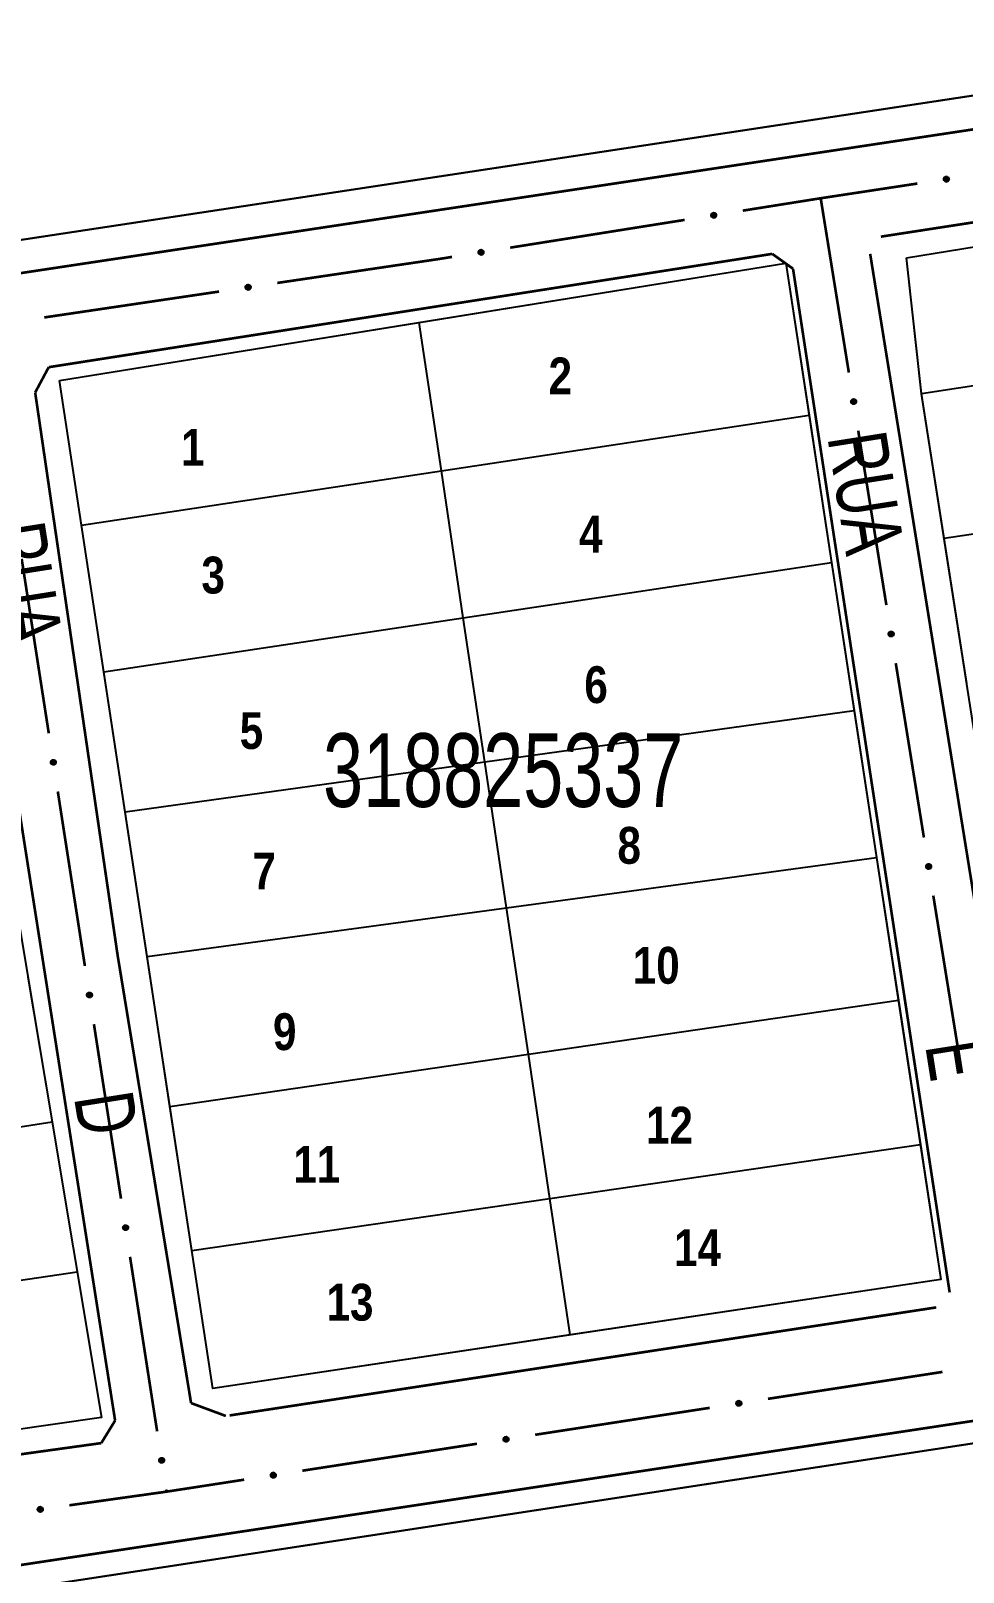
# Model space of a CAD drawing. Extents: x 203591 to 208218, y 4854879 to 4857795.
# Drawn here: x 204826.2 to 204889.5, y 4855257.9 to 4855362.6 of the extents above; entities that cross this region are included whole.
import ezdxf
from ezdxf.enums import TextEntityAlignment as Align

# ---------------------------------------------------------------- set-up
doc = ezdxf.new("R2010")
doc.units = 0
doc.header["$LTSCALE"] = 1.5
doc.header["$MEASUREMENT"] = 0
for name, color, linetype in [('CD-MALHA-LOTES', 40, 'CONTINUOUS'), ('CD_TXT_QUADRA', 7, 'CONTINUOUS'), ('RU-QUADRAS', 210, 'CONTINUOUS'), ('SV-EIXO-RUA-PAV', 20, 'CONTINUOUS'), ('SV-RUA-PAVIM-S-GUIA-C-GUIA', 7, 'CONTINUOUS'), ('SV-TXT-RUA-PAV-S-GUIA-C-GUIA', 7, 'CONTINUOUS'), ('Th_NmrPorta', 7, 'CONTINUOUS')]:
    doc.layers.add(name, color=color, linetype=linetype)
doc.styles.add('ARIAL', font='ARIAL.TTF')
doc.styles.get("Standard").update_dxf_attribs({"font": 'swisscbo.ttf'})

msp = doc.modelspace()

# ---------------------------------------------------------------- linework, layer by layer
at = {"layer": 'CD-MALHA-LOTES', "linetype": 'Continuous', "flags": 128}
for points in [[(204822.09, 4855347.88), (205322.37, 4855423.75)], [(204885.66, 4855347.16), (204910.04, 4855351.13)], [(204852.57, 4855342.78), (204877.48, 4855346.81)], [(204877.48, 4855346.81), (204879.05, 4855336.48)], [(204886.684, 4855337.96), (204885.66, 4855347.16)], [(204828.14, 4855338.84), (204852.57, 4855342.78)], [(204854.07, 4855332.7), (204852.57, 4855342.78)], [(204886.684, 4855337.96), (204911.52, 4855341.76)], [(204829.63, 4855329.01), (204828.14, 4855338.84)], [(204888.22, 4855328.13), (204886.684, 4855337.96)], [(204854.07, 4855332.7), (204879.05, 4855336.48)], [(204879.05, 4855336.48), (204880.58, 4855326.47)], [(205336.35, 4855334.88), (204671.74, 4855233.19)], [(204829.63, 4855329.01), (204854.07, 4855332.7)], [(204855.56, 4855322.71), (204854.07, 4855332.7)], [(204888.22, 4855328.13), (204913.09, 4855331.81)], [(204831.15, 4855319.04), (204829.63, 4855329.01)], [(204889.76, 4855318.25), (204888.22, 4855328.13)], [(204855.56, 4855322.71), (204880.58, 4855326.47)], [(204880.58, 4855326.47), (204882.11, 4855316.42)], [(204831.15, 4855319.04), (204855.56, 4855322.71)], [(204857.02, 4855312.92), (204855.56, 4855322.71)], [(204832.59, 4855309.52), (204831.15, 4855319.04)], [(204857.02, 4855312.92), (204882.11, 4855316.42)], [(204882.11, 4855316.42), (204883.64, 4855306.42)], [(204832.59, 4855309.52), (204857.02, 4855312.92)], [(204858.5, 4855303), (204857.02, 4855312.92)], [(204834.09, 4855299.69), (204832.59, 4855309.52)], [(204858.5, 4855303), (204883.64, 4855306.42)], [(204883.64, 4855306.42), (204885.12, 4855296.73)], [(204834.09, 4855299.69), (204858.5, 4855303)], [(204859.98, 4855293.06), (204858.5, 4855303)], [(204835.63, 4855289.51), (204834.09, 4855299.69)], [(204825.98, 4855298.28), (204827.63, 4855288.47)], [(204859.98, 4855293.06), (204885.12, 4855296.73)], [(204885.12, 4855296.73), (204886.62, 4855286.91)], [(204835.63, 4855289.51), (204859.98, 4855293.06)], [(204861.44, 4855283.25), (204859.98, 4855293.06)], [(204837.12, 4855279.72), (204835.63, 4855289.51)], [(204802.98, 4855284.62), (204827.63, 4855288.47)], [(204827.63, 4855288.47), (204829.33, 4855278.26)], [(204861.44, 4855283.25), (204886.62, 4855286.91)], [(204886.62, 4855286.91), (204888.01, 4855277.75)], [(204837.12, 4855279.72), (204861.44, 4855283.25)], [(204862.82, 4855273.99), (204861.44, 4855283.25)], [(204838.54, 4855270.35), (204837.12, 4855279.72)], [(204804.47, 4855274.6), (204829.33, 4855278.26)], [(204829.33, 4855278.26), (204830.99, 4855268.36)], [(204888.01, 4855277.75), (204862.82, 4855273.99)], [(204862.82, 4855273.99), (204838.54, 4855270.35)], [(204830.99, 4855268.36), (204805.94, 4855264.76)]]:
    msp.add_lwpolyline(points, dxfattribs=at)
at = {"layer": 'RU-QUADRAS', "color": 6, "linetype": 'Continuous'}
for points in [[(204547.36, 4855385.95), (204551.4, 4855388.58), (204548.94, 4855392.1), (204550, 4855394.9), (204635.49, 4855407.78), (204656.53, 4855410.63), (204661.68, 4855380.31), (204664.85, 4855380.81), (204659.82, 4855411.13), (204753.86, 4855425.28), (204831.71, 4855435.78), (205243.14, 4855499.43), (205252.37, 4855496.45), (205347, 4855512.18), (205352.03, 4855428.25), (204822.09, 4855347.88), (204821.1, 4855353.14), (204655.72, 4855327.94), (204655.01, 4855331.08), (204597.05, 4855320.81), (204560.71, 4855374.54), (204557.02, 4855371.9)], [(204885.66, 4855347.16), (204934.64, 4855355.14), (204944.47, 4855286.44), (204895.92, 4855278.75), (204886.69, 4855337.92)], [(204828.14, 4855338.84), (204877.48, 4855346.81), (204888.01, 4855277.75), (204838.54, 4855270.35)], [(204771.05, 4855329.58), (204819.46, 4855337.27), (204830.99, 4855268.36), (204780.45, 4855261.1)]]:
    msp.add_lwpolyline(points, close=True, dxfattribs=at)
msp.add_lwpolyline([(204671.74, 4855233.19), (205349.53, 4855336.89), (205371.1, 4855089.17), (205374.06, 4855058.83), (205373.76, 4855056.38, -0.2098970509), (205368.65, 4855051.04, -0.101494221), (205355.18, 4855045.65), (205311.87, 4855038.63), (205310.88, 4855041.34), (205273.01, 4855035.5), (205273.43, 4855033.22), (205000.47, 4854990.15), (205000.49, 4854989.01), (204989.08, 4854987.74), (204988.92, 4854989.2), (204842.03, 4854964.17), (204815.26, 4855011.65), (204825.16, 4855013.03)], format="xyb", close=True, dxfattribs=at)
at = {"layer": 'SV-EIXO-RUA-PAV', "flags": 128}
for points in [[(204888.223573, 4855352.606701), (204888.252001, 4855352.646499), (204888.284572, 4855352.67489), (204888.318553, 4855352.690751), (204888.352236, 4855352.696937), (204888.387408, 4855352.699385), (204888.423413, 4855352.694029), (204888.462057, 4855352.679232), (204888.50218, 4855352.650996), (204888.529072, 4855352.615719), (204888.546404, 4855352.583236), (204888.554877, 4855352.548485), (204888.556682, 4855352.514277), (204888.549882, 4855352.477061), (204888.534505, 4855352.438045), (204888.505135, 4855352.398387), (204888.473013, 4855352.370772), (204888.439742, 4855352.356293), (204888.404752, 4855352.347996), (204888.368814, 4855352.345928), (204888.333501, 4855352.351389), (204888.294246, 4855352.366942), (204888.255487, 4855352.396449), (204888.227579, 4855352.428172), (204888.212637, 4855352.461231), (204888.205244, 4855352.495863), (204888.20236, 4855352.53111), (204888.206237, 4855352.567528), (204888.223573, 4855352.606701)], [(204872.412792, 4855350.148955), (204872.440944, 4855350.188949), (204872.473317, 4855350.217565), (204872.507187, 4855350.233661), (204872.540826, 4855350.24008), (204872.575981, 4855350.242771), (204872.612022, 4855350.237664), (204872.650768, 4855350.223136), (204872.691086, 4855350.195177), (204872.71822, 4855350.160087), (204872.735777, 4855350.127725), (204872.74449, 4855350.093034), (204872.746532, 4855350.058839), (204872.73999, 4855350.021577), (204872.724883, 4855349.982455), (204872.695788, 4855349.942595), (204872.663858, 4855349.914758), (204872.630688, 4855349.90005), (204872.595756, 4855349.891511), (204872.559834, 4855349.889194), (204872.524484, 4855349.894411), (204872.485122, 4855349.909692), (204872.44616, 4855349.938929), (204872.418032, 4855349.970459), (204872.402862, 4855350.003414), (204872.39523, 4855350.037994), (204872.392102, 4855350.07322), (204872.395727, 4855350.109663), (204872.412792, 4855350.148955)], [(204856.611808, 4855347.633224), (204856.63996, 4855347.673218), (204856.672333, 4855347.701834), (204856.706203, 4855347.717929), (204856.739842, 4855347.724348), (204856.774997, 4855347.727039), (204856.811038, 4855347.721933), (204856.849784, 4855347.707404), (204856.890102, 4855347.679446), (204856.917236, 4855347.644356), (204856.934793, 4855347.611994), (204856.943506, 4855347.577302), (204856.945548, 4855347.543108), (204856.939006, 4855347.505846), (204856.923899, 4855347.466724), (204856.894804, 4855347.426863), (204856.862874, 4855347.399027), (204856.829704, 4855347.384318), (204856.794772, 4855347.37578), (204856.75885, 4855347.373463), (204856.7235, 4855347.378679), (204856.684138, 4855347.39396), (204856.645176, 4855347.423198), (204856.617048, 4855347.454727), (204856.601878, 4855347.487682), (204856.594246, 4855347.522262), (204856.591118, 4855347.557489), (204856.594743, 4855347.593932), (204856.611808, 4855347.633224)], [(204840.79018, 4855345.259717), (204840.818764, 4855345.299403), (204840.851446, 4855345.327666), (204840.885489, 4855345.343393), (204840.919196, 4855345.349446), (204840.954378, 4855345.351755), (204840.990361, 4855345.346258), (204841.028948, 4855345.331309), (204841.068959, 4855345.302915), (204841.095711, 4855345.267532), (204841.112916, 4855345.234981), (204841.121252, 4855345.200197), (204841.122922, 4855345.165983), (204841.115975, 4855345.128794), (204841.100445, 4855345.089838), (204841.070919, 4855345.050296), (204841.038689, 4855345.022808), (204841.005361, 4855345.00846), (204840.970339, 4855345.000301), (204840.934393, 4855344.998375), (204840.899102, 4855345.003975), (204840.859908, 4855345.019682), (204840.821266, 4855345.049341), (204840.793482, 4855345.081174), (204840.778671, 4855345.114292), (204840.771415, 4855345.148953), (204840.76867, 4855345.184211), (204840.77269, 4855345.220613), (204840.79018, 4855345.259717)], [(204882.156464, 4855337.558239), (204882.196518, 4855337.530173), (204882.225203, 4855337.497861), (204882.241371, 4855337.464024), (204882.247861, 4855337.430399), (204882.250627, 4855337.395251), (204882.245597, 4855337.359199), (204882.231151, 4855337.320421), (204882.203278, 4855337.280045), (204882.168246, 4855337.252835), (204882.135921, 4855337.235209), (204882.101249, 4855337.226423), (204882.067059, 4855337.224308), (204882.029783, 4855337.230771), (204881.990629, 4855337.245795), (204881.950707, 4855337.274804), (204881.922802, 4855337.306675), (204881.908023, 4855337.339814), (204881.89941, 4855337.374727), (204881.897016, 4855337.410645), (204881.902158, 4855337.446006), (204881.917355, 4855337.485401), (204881.94651, 4855337.524424), (204881.977979, 4855337.552619), (204882.010902, 4855337.567859), (204882.045466, 4855337.575565), (204882.080685, 4855337.578768), (204882.117136, 4855337.57522), (204882.156464, 4855337.558239)], [(204884.705816, 4855321.762645), (204884.74587, 4855321.734578), (204884.774555, 4855321.702266), (204884.790723, 4855321.66843), (204884.797213, 4855321.634805), (204884.799979, 4855321.599656), (204884.794949, 4855321.563604), (204884.780503, 4855321.524827), (204884.75263, 4855321.48445), (204884.717598, 4855321.457241), (204884.685274, 4855321.439615), (204884.650601, 4855321.430828), (204884.616411, 4855321.428714), (204884.579135, 4855321.435177), (204884.539981, 4855321.4502), (204884.500059, 4855321.47921), (204884.472154, 4855321.511081), (204884.457375, 4855321.544219), (204884.448762, 4855321.579133), (204884.446369, 4855321.615051), (204884.45151, 4855321.650411), (204884.466707, 4855321.689806), (204884.495862, 4855321.72883), (204884.527332, 4855321.757024), (204884.560254, 4855321.772265), (204884.594818, 4855321.77997), (204884.630037, 4855321.783173), (204884.666488, 4855321.779626), (204884.705816, 4855321.762645)], [(204827.796992, 4855313.043664), (204827.836875, 4855313.015354), (204827.865363, 4855312.982869), (204827.881326, 4855312.948935), (204827.887612, 4855312.915271), (204827.890164, 4855312.880106), (204827.884916, 4855312.844086), (204827.870235, 4855312.805397), (204827.842118, 4855312.76519), (204827.806921, 4855312.738193), (204827.77449, 4855312.720764), (204827.739765, 4855312.712188), (204827.705562, 4855312.710281), (204827.668326, 4855312.71697), (204827.629264, 4855312.732231), (204827.589519, 4855312.761482), (204827.561808, 4855312.793522), (204827.54723, 4855312.826749), (204827.538829, 4855312.861715), (204827.536654, 4855312.897646), (204827.54201, 4855312.932975), (204827.557446, 4855312.972277), (204827.586837, 4855313.011123), (204827.618477, 4855313.039126), (204827.651491, 4855313.054166), (204827.686101, 4855313.061662), (204827.721339, 4855313.064651), (204827.757768, 4855313.060883), (204827.796992, 4855313.043664)], [(204887.255169, 4855305.967051), (204887.295222, 4855305.938984), (204887.323907, 4855305.906672), (204887.340075, 4855305.872836), (204887.346566, 4855305.83921), (204887.349331, 4855305.804062), (204887.344301, 4855305.76801), (204887.329855, 4855305.729233), (204887.301983, 4855305.688856), (204887.26695, 4855305.661646), (204887.234626, 4855305.644021), (204887.199953, 4855305.635234), (204887.165763, 4855305.633119), (204887.128487, 4855305.639582), (204887.089333, 4855305.654606), (204887.049411, 4855305.683615), (204887.021506, 4855305.715486), (204887.006727, 4855305.748625), (204886.998114, 4855305.783539), (204886.995721, 4855305.819456), (204887.000862, 4855305.854817), (204887.01606, 4855305.894212), (204887.045214, 4855305.933236), (204887.076684, 4855305.96143), (204887.109606, 4855305.97667), (204887.14417, 4855305.984376), (204887.17939, 4855305.987579), (204887.21584, 4855305.984031), (204887.255169, 4855305.967051)], [(204830.250457, 4855297.232892), (204830.29034, 4855297.204582), (204830.318828, 4855297.172097), (204830.33479, 4855297.138163), (204830.341077, 4855297.104499), (204830.343629, 4855297.069334), (204830.33838, 4855297.033314), (204830.323699, 4855296.994625), (204830.295582, 4855296.954418), (204830.260386, 4855296.927421), (204830.227955, 4855296.909992), (204830.193229, 4855296.901416), (204830.159027, 4855296.899509), (204830.121791, 4855296.906198), (204830.082729, 4855296.921459), (204830.042983, 4855296.95071), (204830.015273, 4855296.98275), (204830.000695, 4855297.015977), (204829.992294, 4855297.050943), (204829.990118, 4855297.086874), (204829.995474, 4855297.122203), (204830.01091, 4855297.161505), (204830.040301, 4855297.200351), (204830.071941, 4855297.228354), (204830.104956, 4855297.243394), (204830.139565, 4855297.25089), (204830.174804, 4855297.253879), (204830.211233, 4855297.250111), (204830.250457, 4855297.232892)], [(204832.703921, 4855281.42212), (204832.743804, 4855281.39381), (204832.772292, 4855281.361325), (204832.788255, 4855281.327391), (204832.794541, 4855281.293727), (204832.797093, 4855281.258562), (204832.791845, 4855281.222542), (204832.777164, 4855281.183853), (204832.749047, 4855281.143646), (204832.71385, 4855281.116649), (204832.681419, 4855281.09922), (204832.646694, 4855281.090644), (204832.612491, 4855281.088737), (204832.575255, 4855281.095426), (204832.536193, 4855281.110687), (204832.496448, 4855281.139938), (204832.468737, 4855281.171978), (204832.454159, 4855281.205205), (204832.445758, 4855281.240171), (204832.443583, 4855281.276102), (204832.448939, 4855281.311431), (204832.464375, 4855281.350733), (204832.493766, 4855281.389579), (204832.525406, 4855281.417582), (204832.55842, 4855281.432622), (204832.59303, 4855281.440118), (204832.628268, 4855281.443107), (204832.664697, 4855281.439339), (204832.703921, 4855281.42212)], [(204874.436068, 4855269.244638), (204874.407728, 4855269.204777), (204874.37522, 4855269.176315), (204874.341273, 4855269.160379), (204874.307604, 4855269.154119), (204874.272438, 4855269.151595), (204874.236421, 4855269.156872), (204874.197744, 4855269.171583), (204874.157559, 4855269.199732), (204874.13059, 4855269.23495), (204874.113187, 4855269.267394), (204874.104638, 4855269.302127), (204874.102758, 4855269.33633), (204874.109476, 4855269.373561), (204874.124768, 4855269.412611), (204874.15405, 4855269.452333), (204874.186112, 4855269.480019), (204874.219351, 4855269.49457), (204874.254323, 4855269.502944), (204874.290256, 4855269.505091), (204874.325581, 4855269.499707), (204874.36487, 4855269.48424), (204874.403693, 4855269.454819), (204874.431671, 4855269.423157), (204874.446686, 4855269.390131), (204874.454154, 4855269.355515), (204874.457115, 4855269.320274), (204874.453318, 4855269.283849), (204874.436068, 4855269.244638)], [(204858.62337, 4855266.803621), (204858.595029, 4855266.763761), (204858.562521, 4855266.735298), (204858.528575, 4855266.719363), (204858.494906, 4855266.713103), (204858.459739, 4855266.710578), (204858.423722, 4855266.715855), (204858.385045, 4855266.730567), (204858.34486, 4855266.758715), (204858.317892, 4855266.793933), (204858.300488, 4855266.826378), (204858.291939, 4855266.86111), (204858.290059, 4855266.895314), (204858.296778, 4855266.932545), (204858.312069, 4855266.971595), (204858.341351, 4855267.011317), (204858.373413, 4855267.039003), (204858.406652, 4855267.053554), (204858.441624, 4855267.061927), (204858.477557, 4855267.064075), (204858.512882, 4855267.058691), (204858.552172, 4855267.043224), (204858.590995, 4855267.013803), (204858.618973, 4855266.98214), (204858.633987, 4855266.949114), (204858.641456, 4855266.914499), (204858.644417, 4855266.879258), (204858.640619, 4855266.842832), (204858.62337, 4855266.803621)], [(204835.157386, 4855265.611348), (204835.197268, 4855265.583038), (204835.225757, 4855265.550553), (204835.241719, 4855265.516619), (204835.248006, 4855265.482955), (204835.250558, 4855265.44779), (204835.245309, 4855265.41177), (204835.230628, 4855265.373081), (204835.202511, 4855265.332874), (204835.167315, 4855265.305877), (204835.134884, 4855265.288448), (204835.100158, 4855265.279872), (204835.065956, 4855265.277965), (204835.02872, 4855265.284654), (204834.989658, 4855265.299915), (204834.949912, 4855265.329166), (204834.922202, 4855265.361206), (204834.907624, 4855265.394433), (204834.899223, 4855265.429399), (204834.897047, 4855265.46533), (204834.902403, 4855265.500659), (204834.917839, 4855265.539961), (204834.94723, 4855265.578807), (204834.97887, 4855265.60681), (204835.011885, 4855265.62185), (204835.046494, 4855265.629346), (204835.081733, 4855265.632335), (204835.118162, 4855265.628567), (204835.157386, 4855265.611348)], [(204842.810671, 4855264.362605), (204842.78233, 4855264.322745), (204842.749822, 4855264.294282), (204842.715876, 4855264.278346), (204842.682207, 4855264.272086), (204842.647041, 4855264.269562), (204842.611024, 4855264.274839), (204842.572347, 4855264.28955), (204842.532162, 4855264.317699), (204842.505193, 4855264.352917), (204842.487789, 4855264.385361), (204842.47924, 4855264.420094), (204842.47736, 4855264.454297), (204842.484079, 4855264.491528), (204842.49937, 4855264.530578), (204842.528653, 4855264.570301), (204842.560714, 4855264.597986), (204842.593953, 4855264.612538), (204842.628925, 4855264.620911), (204842.664858, 4855264.623058), (204842.700183, 4855264.617674), (204842.739473, 4855264.602208), (204842.778296, 4855264.572786), (204842.806274, 4855264.541124), (204842.821288, 4855264.508098), (204842.828757, 4855264.473482), (204842.831718, 4855264.438241), (204842.827921, 4855264.401816), (204842.810671, 4855264.362605)], [(204826.979431, 4855262.037057), (204826.950546, 4855261.99759), (204826.91765, 4855261.969576), (204826.883488, 4855261.954108), (204826.849736, 4855261.948311), (204826.814538, 4855261.946269), (204826.778597, 4855261.95204), (204826.740126, 4855261.967281), (204826.700331, 4855261.995978), (204826.673848, 4855262.031563), (204826.656892, 4855262.064244), (204826.64882, 4855262.09909), (204826.64741, 4855262.133316), (204826.654639, 4855262.170451), (204826.670465, 4855262.209288), (204826.70029, 4855262.248605), (204826.732729, 4855262.275847), (204826.766164, 4855262.289941), (204826.801248, 4855262.297834), (204826.837207, 4855262.299487), (204826.872455, 4855262.293619), (204826.911528, 4855262.277615), (204826.949944, 4855262.247663), (204826.977485, 4855262.21562), (204826.992044, 4855262.182391), (204826.999037, 4855262.147676), (204827.001514, 4855262.112398), (204826.997217, 4855262.076027), (204826.979431, 4855262.037057)]]:
    msp.add_lwpolyline(points, close=True, dxfattribs=at)
for points in [[(204888.20236, 4855352.53111), (204888.529072, 4855352.615719)], [(204888.205244, 4855352.495863), (204888.546404, 4855352.583236)], [(204888.206237, 4855352.567528), (204888.50218, 4855352.650996)], [(204888.207382, 4855352.51514), (204888.532552, 4855352.600492)], [(204888.208996, 4855352.549891), (204888.511028, 4855352.633103)], [(204888.211574, 4855352.478511), (204888.549295, 4855352.563013)], [(204888.212637, 4855352.461231), (204888.554877, 4855352.548485)], [(204888.216007, 4855352.585463), (204888.478918, 4855352.662724)], [(204888.223573, 4855352.606701), (204888.462057, 4855352.679232)], [(204888.223654, 4855352.444463), (204888.552871, 4855352.530431)], [(204888.239939, 4855352.62775), (204888.435487, 4855352.685102)], [(204888.252001, 4855352.646499), (204888.423413, 4855352.694029)], [(204888.270498, 4855352.662763), (204888.396807, 4855352.6944)], [(204888.284572, 4855352.67489), (204888.387408, 4855352.699385)], [(204888.227579, 4855352.428172), (204888.556682, 4855352.514277)], [(204888.243829, 4855352.411647), (204888.548764, 4855352.493921)], [(204888.255487, 4855352.396449), (204888.549882, 4855352.477061)], [(204888.278432, 4855352.383785), (204888.539261, 4855352.456589)], [(204888.294246, 4855352.366942), (204888.534505, 4855352.438045)], [(204888.31896, 4855352.362346), (204888.51222, 4855352.41659)], [(204888.333501, 4855352.351389), (204888.505135, 4855352.398387)], [(204888.355353, 4855352.34994), (204888.482805, 4855352.383131)], [(204888.368814, 4855352.345928), (204888.473013, 4855352.370772)], [(204872.392102, 4855350.07322), (204872.71822, 4855350.160087)], [(204872.39523, 4855350.037994), (204872.735777, 4855350.127725)], [(204872.395727, 4855350.109663), (204872.691086, 4855350.195177)], [(204872.397234, 4855350.057284), (204872.721806, 4855350.144885)], [(204872.398608, 4855350.092046), (204872.700057, 4855350.177347)], [(204872.40168, 4855350.020686), (204872.738808, 4855350.107522)], [(204872.402862, 4855350.003414), (204872.74449, 4855350.093034)], [(204872.405373, 4855350.127665), (204872.667742, 4855350.206744)], [(204872.412792, 4855350.148955), (204872.650768, 4855350.223136)], [(204872.413996, 4855349.986722), (204872.74261, 4855350.074967)], [(204872.418032, 4855349.970459), (204872.746532, 4855350.058839)], [(204872.429011, 4855350.170117), (204872.624158, 4855350.228821)], [(204872.434397, 4855349.954046), (204872.738755, 4855350.038428)], [(204872.440944, 4855350.188949), (204872.612022, 4855350.237664)], [(204872.44616, 4855349.938929), (204872.73999, 4855350.021577)], [(204872.459328, 4855350.205341), (204872.585414, 4855350.237851)], [(204872.469192, 4855349.926425), (204872.72951, 4855350.001032)], [(204872.473317, 4855350.217565), (204872.575981, 4855350.242771)], [(204872.485122, 4855349.909692), (204872.724883, 4855349.982455)], [(204872.509867, 4855349.905267), (204872.702747, 4855349.960847)], [(204872.524484, 4855349.894411), (204872.695788, 4855349.942595)], [(204872.546345, 4855349.893112), (204872.673564, 4855349.927184)], [(204872.559834, 4855349.889194), (204872.663858, 4855349.914758)], [(204856.591118, 4855347.557489), (204856.917236, 4855347.644356)], [(204856.594246, 4855347.522262), (204856.934793, 4855347.611994)], [(204856.594743, 4855347.593932), (204856.890102, 4855347.679446)], [(204856.59625, 4855347.541553), (204856.920822, 4855347.629153)], [(204856.597624, 4855347.576314), (204856.899073, 4855347.661615)], [(204856.600696, 4855347.504954), (204856.937824, 4855347.591791)], [(204856.601878, 4855347.487682), (204856.943506, 4855347.577302)], [(204856.604389, 4855347.611934), (204856.866758, 4855347.691013)], [(204856.611808, 4855347.633224), (204856.849784, 4855347.707404)], [(204856.613012, 4855347.470991), (204856.941626, 4855347.559235)], [(204856.617048, 4855347.454727), (204856.945548, 4855347.543108)], [(204856.628027, 4855347.654385), (204856.823174, 4855347.71309)], [(204856.633413, 4855347.438315), (204856.937771, 4855347.522697)], [(204856.63996, 4855347.673218), (204856.811038, 4855347.721933)], [(204856.645176, 4855347.423198), (204856.939006, 4855347.505846)], [(204856.658344, 4855347.68961), (204856.78443, 4855347.72212)], [(204856.668208, 4855347.410694), (204856.928526, 4855347.485301)], [(204856.672333, 4855347.701834), (204856.774997, 4855347.727039)], [(204856.684138, 4855347.39396), (204856.923899, 4855347.466724)], [(204856.708883, 4855347.389535), (204856.901763, 4855347.445115)], [(204856.7235, 4855347.378679), (204856.894804, 4855347.426863)], [(204856.745361, 4855347.377381), (204856.87258, 4855347.411453)], [(204856.75885, 4855347.373463), (204856.862874, 4855347.399027)], [(204840.76867, 4855345.184211), (204841.095711, 4855345.267532)], [(204840.771415, 4855345.148953), (204841.112916, 4855345.234981)], [(204840.77269, 4855345.220613), (204841.068959, 4855345.302915)], [(204840.773628, 4855345.16822), (204841.099131, 4855345.252292)], [(204840.775379, 4855345.202965), (204841.077736, 4855345.284988)], [(204840.777676, 4855345.131576), (204841.115727, 4855345.214747)], [(204840.778671, 4855345.114292), (204841.121252, 4855345.200197)], [(204840.78253, 4855345.238509), (204841.045743, 4855345.314735)], [(204840.79018, 4855345.259717), (204841.028948, 4855345.331309)], [(204840.806628, 4855345.280701), (204841.0024, 4855345.337283)], [(204840.818764, 4855345.299403), (204840.990361, 4855345.346258)], [(204840.837325, 4855345.315594), (204840.963757, 4855345.346734)], [(204840.851446, 4855345.327666), (204840.954378, 4855345.351755)], [(204840.789622, 4855345.097481), (204841.119175, 4855345.182152)], [(204840.793482, 4855345.081174), (204841.122922, 4855345.165983)], [(204840.809668, 4855345.064585), (204841.114924, 4855345.145658)], [(204840.821266, 4855345.049341), (204841.115975, 4855345.128794)], [(204840.844161, 4855345.036587), (204841.105274, 4855345.108364)], [(204840.859908, 4855345.019682), (204841.100445, 4855345.089838)], [(204840.884604, 4855345.014989), (204841.078076, 4855345.068471)], [(204840.899102, 4855345.003975), (204841.070919, 4855345.050296)], [(204840.920947, 4855345.002439), (204841.048529, 4855345.035128)], [(204840.934393, 4855344.998375), (204841.038689, 4855345.022808)], [(204881.897016, 4855337.410645), (204881.922802, 4855337.306675)], [(204881.900906, 4855337.424142), (204881.935249, 4855337.296996)], [(204881.902158, 4855337.446006), (204881.950707, 4855337.274804)], [(204881.912983, 4855337.460646), (204881.968973, 4855337.267884)], [(204881.917355, 4855337.485401), (204881.990629, 4855337.245795)], [(204881.934054, 4855337.501366), (204882.009216, 4855337.241207)], [(204881.94651, 4855337.524424), (204882.029783, 4855337.230771)], [(204881.961602, 4855337.53622), (204882.046631, 4855337.232042)], [(204881.977979, 4855337.552619), (204882.067059, 4855337.224308)], [(204881.994234, 4855337.55669), (204882.083178, 4855337.228265)], [(204882.010902, 4855337.567859), (204882.101249, 4855337.226423)], [(204882.028172, 4855337.569079), (204882.115725, 4855337.232136)], [(204882.045466, 4855337.575565), (204882.135921, 4855337.235209)], [(204882.06476, 4855337.573602), (204882.153052, 4855337.249217)], [(204882.080685, 4855337.578768), (204882.168246, 4855337.252835)], [(204882.099525, 4855337.572302), (204882.185467, 4855337.271035)], [(204882.117136, 4855337.57522), (204882.203278, 4855337.280045)], [(204882.135159, 4855337.565613), (204882.214796, 4855337.303413)], [(204882.156464, 4855337.558239), (204882.231151, 4855337.320421)], [(204882.17766, 4855337.542065), (204882.23678, 4855337.347044)], [(204882.196518, 4855337.530173), (204882.245597, 4855337.359199)], [(204882.212949, 4855337.511824), (204882.245727, 4855337.385807)], [(204882.225203, 4855337.497861), (204882.250627, 4855337.395251)], [(204884.446369, 4855321.615051), (204884.472154, 4855321.511081)], [(204884.450258, 4855321.628548), (204884.484601, 4855321.501401)], [(204884.45151, 4855321.650411), (204884.500059, 4855321.47921)], [(204884.462335, 4855321.665051), (204884.518325, 4855321.47229)], [(204884.466707, 4855321.689806), (204884.539981, 4855321.4502)], [(204884.483407, 4855321.705771), (204884.558568, 4855321.445612)], [(204884.495862, 4855321.72883), (204884.579135, 4855321.435177)], [(204884.510954, 4855321.740625), (204884.595984, 4855321.436447)], [(204884.527332, 4855321.757024), (204884.616411, 4855321.428714)], [(204884.543586, 4855321.761096), (204884.63253, 4855321.43267)], [(204884.560254, 4855321.772265), (204884.650601, 4855321.430828)], [(204884.577524, 4855321.773484), (204884.665077, 4855321.436541)], [(204884.594818, 4855321.77997), (204884.685274, 4855321.439615)], [(204884.614113, 4855321.778007), (204884.702404, 4855321.453623)], [(204884.630037, 4855321.783173), (204884.717598, 4855321.457241)], [(204884.648877, 4855321.776707), (204884.734819, 4855321.475441)], [(204884.666488, 4855321.779626), (204884.75263, 4855321.48445)], [(204884.684511, 4855321.770019), (204884.764148, 4855321.507818)], [(204884.705816, 4855321.762645), (204884.780503, 4855321.524827)], [(204884.727013, 4855321.74647), (204884.786132, 4855321.551449)], [(204884.74587, 4855321.734578), (204884.794949, 4855321.563604)], [(204884.762301, 4855321.716229), (204884.79508, 4855321.590212)], [(204884.774555, 4855321.702266), (204884.799979, 4855321.599656)], [(204827.536654, 4855312.897646), (204827.561808, 4855312.793522)], [(204827.540625, 4855312.911119), (204827.574196, 4855312.783767)], [(204827.54201, 4855312.932975), (204827.589519, 4855312.761482)], [(204827.552923, 4855312.947549), (204827.607743, 4855312.754451)], [(204827.557446, 4855312.972277), (204827.629264, 4855312.732231)], [(204827.574242, 4855312.98814), (204827.647823, 4855312.72753)], [(204827.586837, 4855313.011123), (204827.668326, 4855312.71697)], [(204827.602, 4855313.022826), (204827.685182, 4855312.718138)], [(204827.618477, 4855313.039126), (204827.705562, 4855312.710281)], [(204827.634756, 4855313.043099), (204827.721705, 4855312.71414)], [(204827.651491, 4855313.054166), (204827.739765, 4855312.712188)], [(204827.668768, 4855313.055281), (204827.754276, 4855312.717813)], [(204827.686101, 4855313.061662), (204827.77449, 4855312.720764)], [(204827.705384, 4855313.059582), (204827.791705, 4855312.734668)], [(204827.721339, 4855313.064651), (204827.806921, 4855312.738193)], [(204827.740139, 4855313.058071), (204827.824252, 4855312.756289)], [(204827.757768, 4855313.060883), (204827.842118, 4855312.76519)], [(204827.775732, 4855313.051167), (204827.853777, 4855312.788487)], [(204827.796992, 4855313.043664), (204827.870235, 4855312.805397)], [(204827.81809, 4855313.027361), (204827.876025, 4855312.831985)], [(204827.836875, 4855313.015354), (204827.884916, 4855312.844086)], [(204827.853195, 4855312.996906), (204827.885208, 4855312.870693)], [(204827.865363, 4855312.982869), (204827.890164, 4855312.880106)], [(204886.995721, 4855305.819456), (204887.021506, 4855305.715486)], [(204886.999611, 4855305.832953), (204887.033953, 4855305.705807)], [(204887.000862, 4855305.854817), (204887.049411, 4855305.683615)], [(204887.011687, 4855305.869457), (204887.067678, 4855305.676695)], [(204887.01606, 4855305.894212), (204887.089333, 4855305.654606)], [(204887.032759, 4855305.910177), (204887.10792, 4855305.650018)], [(204887.045214, 4855305.933236), (204887.128487, 4855305.639582)], [(204887.060306, 4855305.945031), (204887.145336, 4855305.640853)], [(204887.076684, 4855305.96143), (204887.165763, 4855305.633119)], [(204887.092939, 4855305.965501), (204887.181882, 4855305.637076)], [(204887.109606, 4855305.97667), (204887.199953, 4855305.635234)], [(204887.126876, 4855305.97789), (204887.21443, 4855305.640947)], [(204887.14417, 4855305.984376), (204887.234626, 4855305.644021)], [(204887.163465, 4855305.982413), (204887.251756, 4855305.658029)], [(204887.17939, 4855305.987579), (204887.26695, 4855305.661646)], [(204887.198229, 4855305.981113), (204887.284171, 4855305.679846)], [(204887.21584, 4855305.984031), (204887.301983, 4855305.688856)], [(204887.233863, 4855305.974424), (204887.3135, 4855305.712224)], [(204887.255169, 4855305.967051), (204887.329855, 4855305.729233)], [(204887.276365, 4855305.950876), (204887.335484, 4855305.755855)], [(204887.295222, 4855305.938984), (204887.344301, 4855305.76801)], [(204887.311654, 4855305.920635), (204887.344432, 4855305.794618)], [(204887.323907, 4855305.906672), (204887.349331, 4855305.804062)], [(204829.990118, 4855297.086874), (204830.015273, 4855296.98275)], [(204829.99409, 4855297.100347), (204830.027661, 4855296.972995)], [(204829.995474, 4855297.122203), (204830.042983, 4855296.95071)], [(204830.006388, 4855297.136777), (204830.061208, 4855296.943679)], [(204830.01091, 4855297.161505), (204830.082729, 4855296.921459)], [(204830.027706, 4855297.177368), (204830.101287, 4855296.916758)], [(204830.040301, 4855297.200351), (204830.121791, 4855296.906198)], [(204830.055464, 4855297.212054), (204830.138647, 4855296.907366)], [(204830.071941, 4855297.228354), (204830.159027, 4855296.899509)], [(204830.088221, 4855297.232327), (204830.17517, 4855296.903368)], [(204830.104956, 4855297.243394), (204830.193229, 4855296.901416)], [(204830.122232, 4855297.244509), (204830.20774, 4855296.907041)], [(204830.139565, 4855297.25089), (204830.227955, 4855296.909992)], [(204830.158848, 4855297.24881), (204830.245169, 4855296.923896)], [(204830.174804, 4855297.253879), (204830.260386, 4855296.927421)], [(204830.193604, 4855297.247299), (204830.277716, 4855296.945517)], [(204830.211233, 4855297.250111), (204830.295582, 4855296.954418)], [(204830.229197, 4855297.240395), (204830.307241, 4855296.977715)], [(204830.250457, 4855297.232892), (204830.323699, 4855296.994625)], [(204830.271555, 4855297.216589), (204830.32949, 4855297.021213)], [(204830.29034, 4855297.204582), (204830.33838, 4855297.033314)], [(204830.306659, 4855297.186134), (204830.338672, 4855297.059921)], [(204830.318828, 4855297.172097), (204830.343629, 4855297.069334)], [(204832.448939, 4855281.311431), (204832.496448, 4855281.139938)], [(204832.459852, 4855281.326005), (204832.514672, 4855281.132907)], [(204832.464375, 4855281.350733), (204832.536193, 4855281.110687)], [(204832.481171, 4855281.366596), (204832.554752, 4855281.105986)], [(204832.493766, 4855281.389579), (204832.575255, 4855281.095426)], [(204832.508929, 4855281.401282), (204832.592111, 4855281.096594)], [(204832.525406, 4855281.417582), (204832.612491, 4855281.088737)], [(204832.541685, 4855281.421555), (204832.628634, 4855281.092596)], [(204832.55842, 4855281.432622), (204832.646694, 4855281.090644)], [(204832.575697, 4855281.433737), (204832.661205, 4855281.096269)], [(204832.59303, 4855281.440118), (204832.681419, 4855281.09922)], [(204832.612313, 4855281.438038), (204832.698634, 4855281.113124)], [(204832.628268, 4855281.443107), (204832.71385, 4855281.116649)], [(204832.647068, 4855281.436527), (204832.731181, 4855281.134745)], [(204832.664697, 4855281.439339), (204832.749047, 4855281.143646)], [(204832.682661, 4855281.429623), (204832.760706, 4855281.166943)], [(204832.703921, 4855281.42212), (204832.777164, 4855281.183853)], [(204832.725019, 4855281.405817), (204832.782954, 4855281.210441)], [(204832.743804, 4855281.39381), (204832.791845, 4855281.222542)], [(204832.760124, 4855281.375362), (204832.792137, 4855281.249149)], [(204832.772292, 4855281.361325), (204832.797093, 4855281.258562)], [(204832.443583, 4855281.276102), (204832.468737, 4855281.171978)], [(204832.447554, 4855281.289575), (204832.481125, 4855281.162223)], [(204874.431671, 4855269.423157), (204874.102758, 4855269.33633)], [(204874.446686, 4855269.390131), (204874.104638, 4855269.302127)], [(204874.435631, 4855269.406874), (204874.106604, 4855269.320184)], [(204874.403693, 4855269.454819), (204874.109476, 4855269.373561)], [(204874.447787, 4855269.372853), (204874.110251, 4855269.287611)], [(204874.415385, 4855269.439647), (204874.110631, 4855269.356704)], [(204874.454154, 4855269.355515), (204874.113187, 4855269.267394)], [(204874.38072, 4855269.467432), (204874.120052, 4855269.394056)], [(204874.36487, 4855269.48424), (204874.124768, 4855269.412611)], [(204874.452059, 4855269.336234), (204874.127077, 4855269.250169)], [(204874.457115, 4855269.320274), (204874.13059, 4855269.23495)], [(204874.340146, 4855269.488782), (204874.147005, 4855269.434115)], [(204874.450521, 4855269.301479), (204874.148672, 4855269.217604)], [(204874.325581, 4855269.499707), (204874.15405, 4855269.452333)], [(204874.453318, 4855269.283849), (204874.157559, 4855269.199732)], [(204874.303726, 4855269.501109), (204874.176347, 4855269.467639)], [(204874.443588, 4855269.265892), (204874.180848, 4855269.188054)], [(204874.290256, 4855269.505091), (204874.186112, 4855269.480019)], [(204874.436068, 4855269.244638), (204874.197744, 4855269.171583)], [(204874.419749, 4855269.223553), (204874.224327, 4855269.165772)], [(204874.407728, 4855269.204777), (204874.236421, 4855269.156872)], [(204874.389266, 4855269.188472), (204874.263028, 4855269.156559)], [(204874.37522, 4855269.176315), (204874.272438, 4855269.151595)], [(204858.618973, 4855266.98214), (204858.290059, 4855266.895314)], [(204858.633987, 4855266.949114), (204858.291939, 4855266.86111)], [(204858.622933, 4855266.965858), (204858.293905, 4855266.879168)], [(204858.590995, 4855267.013803), (204858.296778, 4855266.932545)], [(204858.635088, 4855266.931837), (204858.297553, 4855266.846595)], [(204858.602686, 4855266.99863), (204858.297932, 4855266.915688)], [(204858.641456, 4855266.914499), (204858.300488, 4855266.826378)], [(204858.568022, 4855267.026416), (204858.307354, 4855266.95304)], [(204858.552172, 4855267.043224), (204858.312069, 4855266.971595)], [(204858.63936, 4855266.895218), (204858.314378, 4855266.809152)], [(204858.644417, 4855266.879258), (204858.317892, 4855266.793933)], [(204858.527447, 4855267.047766), (204858.334306, 4855266.993098)], [(204858.637822, 4855266.860463), (204858.335973, 4855266.776588)], [(204858.512882, 4855267.058691), (204858.341351, 4855267.011317)], [(204858.640619, 4855266.842832), (204858.34486, 4855266.758715)], [(204858.491027, 4855267.060093), (204858.363648, 4855267.026622)], [(204858.630889, 4855266.824876), (204858.368149, 4855266.747038)], [(204858.477557, 4855267.064075), (204858.373413, 4855267.039003)], [(204858.62337, 4855266.803621), (204858.385045, 4855266.730567)], [(204858.60705, 4855266.782536), (204858.411628, 4855266.724755)], [(204858.595029, 4855266.763761), (204858.423722, 4855266.715855)], [(204858.576568, 4855266.747456), (204858.450329, 4855266.715542)], [(204858.562521, 4855266.735298), (204858.459739, 4855266.710578)], [(204834.962393, 4855265.59051), (204835.045576, 4855265.285822)], [(204834.97887, 4855265.60681), (204835.065956, 4855265.277965)], [(204834.99515, 4855265.610783), (204835.082099, 4855265.281824)], [(204835.011885, 4855265.62185), (204835.100158, 4855265.279872)], [(204835.029161, 4855265.622965), (204835.114669, 4855265.285497)], [(204835.046494, 4855265.629346), (204835.134884, 4855265.288448)], [(204835.065777, 4855265.627266), (204835.152098, 4855265.302352)], [(204835.081733, 4855265.632335), (204835.167315, 4855265.305877)], [(204835.100533, 4855265.625755), (204835.184645, 4855265.323973)], [(204835.118162, 4855265.628567), (204835.202511, 4855265.332874)], [(204835.136126, 4855265.61885), (204835.21417, 4855265.356171)], [(204835.157386, 4855265.611348), (204835.230628, 4855265.373081)], [(204835.178484, 4855265.595045), (204835.236419, 4855265.399669)], [(204834.897047, 4855265.46533), (204834.922202, 4855265.361206)], [(204834.901019, 4855265.478803), (204834.93459, 4855265.351451)], [(204834.902403, 4855265.500659), (204834.949912, 4855265.329166)], [(204834.913317, 4855265.515233), (204834.968137, 4855265.322135)], [(204834.917839, 4855265.539961), (204834.989658, 4855265.299915)], [(204834.934635, 4855265.555824), (204835.008216, 4855265.295214)], [(204834.94723, 4855265.578807), (204835.02872, 4855265.284654)], [(204835.197268, 4855265.583038), (204835.245309, 4855265.41177)], [(204835.213588, 4855265.56459), (204835.245601, 4855265.438377)], [(204835.225757, 4855265.550553), (204835.250558, 4855265.44779)], [(204842.778296, 4855264.572786), (204842.484079, 4855264.491528)], [(204842.789987, 4855264.557614), (204842.485234, 4855264.474671)], [(204842.755323, 4855264.585399), (204842.494655, 4855264.512023)], [(204842.739473, 4855264.602208), (204842.49937, 4855264.530578)], [(204842.714749, 4855264.606749), (204842.521608, 4855264.552082)], [(204842.700183, 4855264.617674), (204842.528653, 4855264.570301)], [(204842.678329, 4855264.619076), (204842.55095, 4855264.585606)], [(204842.664858, 4855264.623058), (204842.560714, 4855264.597986)], [(204842.806274, 4855264.541124), (204842.47736, 4855264.454297)], [(204842.821288, 4855264.508098), (204842.47924, 4855264.420094)], [(204842.810234, 4855264.524842), (204842.481206, 4855264.438152)], [(204842.822389, 4855264.49082), (204842.484854, 4855264.405578)], [(204842.828757, 4855264.473482), (204842.487789, 4855264.385361)], [(204842.826662, 4855264.454201), (204842.50168, 4855264.368136)], [(204842.831718, 4855264.438241), (204842.505193, 4855264.352917)], [(204842.825123, 4855264.419447), (204842.523275, 4855264.335572)], [(204842.827921, 4855264.401816), (204842.532162, 4855264.317699)], [(204842.818191, 4855264.383859), (204842.55545, 4855264.306021)], [(204842.810671, 4855264.362605), (204842.572347, 4855264.28955)], [(204842.794352, 4855264.34152), (204842.59893, 4855264.283739)], [(204842.78233, 4855264.322745), (204842.611024, 4855264.274839)], [(204842.763869, 4855264.306439), (204842.637631, 4855264.274526)], [(204842.749822, 4855264.294282), (204842.647041, 4855264.269562)], [(204826.977485, 4855262.21562), (204826.64741, 4855262.133316)], [(204826.992044, 4855262.182391), (204826.64882, 4855262.09909)], [(204826.981221, 4855262.199285), (204826.651034, 4855262.117119)], [(204826.992908, 4855262.165099), (204826.654234, 4855262.084499)], [(204826.949944, 4855262.247663), (204826.654639, 4855262.170451)], [(204826.961426, 4855262.232332), (204826.655562, 4855262.15358)], [(204826.999037, 4855262.147676), (204826.656892, 4855262.064244)], [(204826.927146, 4855262.26059), (204826.665496, 4855262.190799)], [(204826.911528, 4855262.277615), (204826.670465, 4855262.209288)], [(204826.996677, 4855262.128425), (204826.670544, 4855262.046829)], [(204827.001514, 4855262.112398), (204826.673848, 4855262.031563)], [(204826.994662, 4855262.093695), (204826.69169, 4855262.013971)], [(204826.886869, 4855262.282495), (204826.692995, 4855262.230484)], [(204826.872455, 4855262.293619), (204826.70029, 4855262.248605)], [(204826.997217, 4855262.076027), (204826.700331, 4855261.995978)], [(204826.850621, 4855262.295321), (204826.722795, 4855262.263602)], [(204826.987241, 4855262.058206), (204826.723457, 4855261.983982)], [(204826.837207, 4855262.299487), (204826.732729, 4855262.275847)], [(204826.979431, 4855262.037057), (204826.740126, 4855261.967281)], [(204826.962823, 4855262.016198), (204826.766627, 4855261.961105)], [(204826.950546, 4855261.99759), (204826.778597, 4855261.95204)], [(204826.931862, 4855261.981539), (204826.805197, 4855261.951362)], [(204826.91765, 4855261.969576), (204826.814538, 4855261.946269)]]:
    msp.add_lwpolyline(points, dxfattribs=at)
at = {"layer": 'SV-EIXO-RUA-PAV', "const_width": 0.18, "flags": 128}
for points in [[(204879.84, 4855351.22), (204886.404923, 4855352.218691)], [(204874.547116, 4855350.377302), (204879.484924, 4855351.163468)], [(204879.484924, 4855351.163468), (204879.84, 4855351.22)], [(204879.84, 4855351.22), (204881.752014, 4855339.373304)], [(204858.746132, 4855347.86157), (204870.59687, 4855349.748369)], [(204853.9, 4855347.09), (204854.795886, 4855347.232637)], [(204842.926858, 4855345.464878), (204853.808172, 4855347.076401)], [(204853.808172, 4855347.076401), (204853.9, 4855347.09)], [(204827.099492, 4855343.120844), (204838.970016, 4855344.878869)], [(204882.389352, 4855335.424406), (204884.301366, 4855323.57771)], [(204825.563464, 4855326.719228), (204827.403563, 4855314.861149)], [(204884.938704, 4855319.628811), (204886.850719, 4855307.782115)], [(204828.016929, 4855310.908456), (204829.857027, 4855299.050377)], [(204887.488057, 4855303.833217), (204889.400071, 4855291.986521)], [(204830.470393, 4855295.097684), (204832.310492, 4855283.239605)], [(204832.923858, 4855279.286912), (204834.763956, 4855267.428833)], [(204888.113387, 4855271.467399), (204876.253863, 4855269.636636)], [(204872.300688, 4855269.026382), (204860.441164, 4855267.19562)], [(204856.48799, 4855266.585366), (204844.628466, 4855264.754603)], [(204835.377322, 4855263.47614), (204835.4, 4855263.33)], [(204840.675291, 4855264.144349), (204835.733823, 4855263.381532)], [(204835.4, 4855263.33), (204828.802435, 4855262.404066)], [(204835.733823, 4855263.381532), (204835.4, 4855263.33)]]:
    msp.add_lwpolyline(points, dxfattribs=at)
at = {"layer": 'SV-RUA-PAVIM-S-GUIA-C-GUIA', "const_width": 0.18, "flags": 128}
for points in [[(204895.51, 4855356.7), (204821.9, 4855345.59)], [(204932.94, 4855356.18), (204883.93, 4855348.61)], [(204876.55, 4855347.44), (204827.4, 4855339.74)], [(204877.96, 4855346.43), (204876.55, 4855347.44)], [(204883.2, 4855347.44), (204894.36, 4855278.25)], [(204888.6, 4855276.87), (204877.96, 4855346.43)], [(204827.4, 4855339.74), (204826.48, 4855338.02)], [(204826.48, 4855338.02), (204832.08, 4855299.78)], [(204826.99, 4855299.5), (204821, 4855337.65)], [(204831.91, 4855268.16), (204826.99, 4855299.5)], [(204832.08, 4855299.78), (204837.07, 4855269.35)], [(204789.44, 4855252.89), (205022.91, 4855288.22)], [(204839.69, 4855268.51), (204887.69, 4855275.85)], [(204837.07, 4855269.35), (204839.431391, 4855268.474183)], [(204830.97, 4855266.63), (204831.91, 4855268.16)], [(204780.79, 4855259.66), (204830.97, 4855266.63)]]:
    msp.add_lwpolyline(points, dxfattribs=at)

# ---------------------------------------------------------------- texts
at = {"layer": 'CD_TXT_QUADRA', "style": 'ARIAL', "width": 0.7}
msp.add_text('318825337', height=5, dxfattribs=at).set_placement((204846.03584, 4855309.860847))
at = {"layer": 'SV-TXT-RUA-PAV-S-GUIA-C-GUIA', "style": 'ARIAL', "width": 0.7}
for s, p in [('RUA', (204880.29, 4855334.98)), ('RUA', (204823.13, 4855328.83)), ('E', (204886.93, 4855293.65)), ('D', (204829.11, 4855290.13))]:
    msp.add_text(s, height=4, rotation=279, dxfattribs=at).set_placement(p)
at = {"layer": 'Th_NmrPorta', "color": 1}
for s, p in [('2', (204861.354433, 4855339.147539)), ('1', (204836.394433, 4855334.287539)), ('4', (204863.434433, 4855328.397539)), ('3', (204837.774433, 4855325.617539)), ('6', (204863.784433, 4855318.167539)), ('5', (204840.374433, 4855315.047539)), ('8', (204866.034433, 4855307.247539)), ('7', (204841.244433, 4855305.507539)), ('10', (204867.074433, 4855299.097539)), ('9', (204842.634433, 4855294.587539)), ('12', (204867.975339, 4855288.233917)), ('11', (204844.014433, 4855285.567539)), ('14', (204869.885339, 4855279.913917)), ('13', (204846.274433, 4855276.207539))]:
    msp.add_text(s, height=2.5, dxfattribs=at).set_placement(p, align=Align.MIDDLE_LEFT)

doc.saveas('drawing.dxf')
